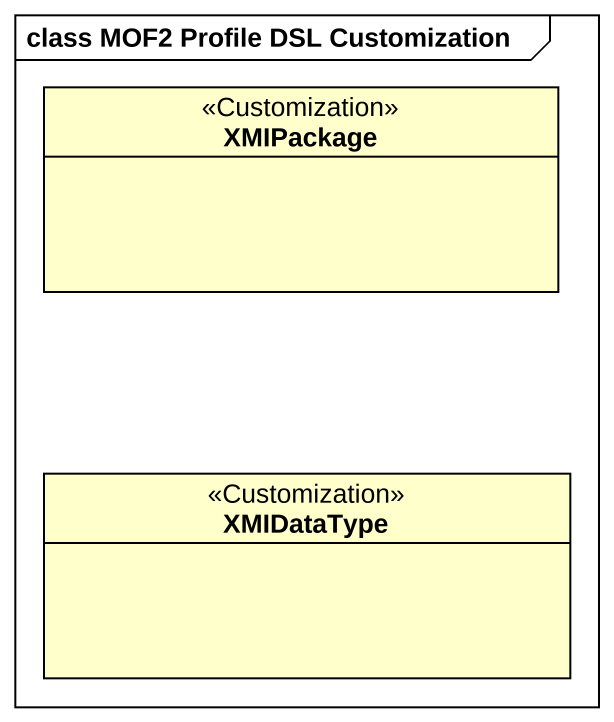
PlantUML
@startuml
mainframe class MOF2 Profile DSL Customization
hide circle
hide empty members
class XMIPackage <<Customization>>
class XMIDataType <<Customization>>
@enduml
